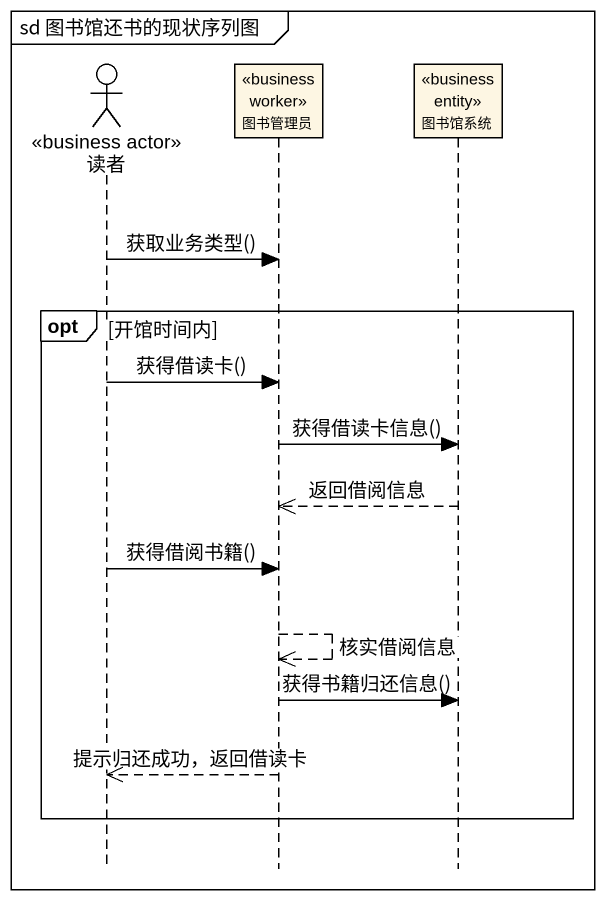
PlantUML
@startuml
mainframe sd 图书馆还书的现状序列图
hide footbox
actor 读者 <<business actor>>
participant 图书管理员 <<business worker>>
participant 图书馆系统 <<business entity>>

读者 -> 图书管理员 : 获取业务类型()
opt 开馆时间内
  读者 -> 图书管理员 : 获得借读卡()
  图书管理员 -> 图书馆系统 : 获得借读卡信息()
  图书馆系统 -->> 图书管理员 : 返回借阅信息
  读者 -> 图书管理员 : 获得借阅书籍()
  图书管理员 -->> 图书管理员 : 核实借阅信息
  图书管理员 -> 图书馆系统 : 获得书籍归还信息()
  图书管理员 -->> 读者 : 提示归还成功，返回借读卡
end
@enduml
